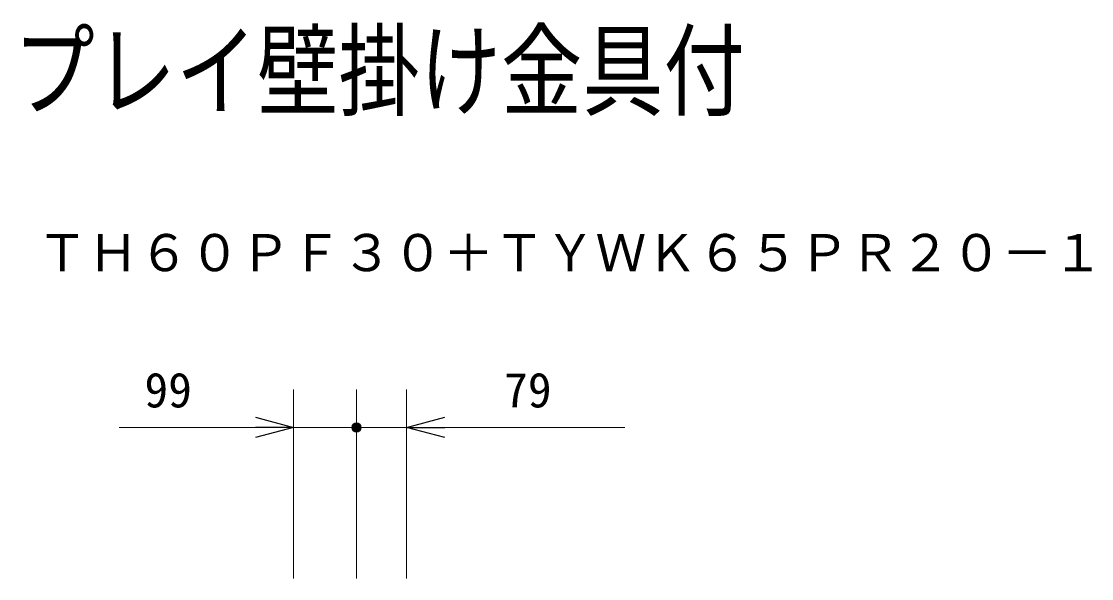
# Model space of a CAD drawing. Units: millimetres, scale not verified. Extents: x -63 to 62, y -57 to 57.
# Drawn here: x 12.81 to 54.96, y 34.88 to 56.85 of the extents above; entities that cross this region are included whole.
import ezdxf
from ezdxf.enums import TextEntityAlignment as Align

# ---------------------------------------------------------------- set-up
doc = ezdxf.new("R2010")
doc.units = ezdxf.units.MM
doc.header["$LTSCALE"] = 0.125
for name, color, linetype in [('0-0_0', 7, 'Continuous'), ('0-2_MOJI1', 7, 'Continuous'), ('0-3_TOUROKU', 7, 'Continuous')]:
    doc.layers.add(name, color=color, linetype=linetype)
doc.layers.add('0-6_SUNPO', color=7, linetype='Continuous', lineweight=18)
doc.styles.add('ＭＳ ゴシック', font='')
doc.styles.get('ＭＳ ゴシック').set_extended_font_data('MS Gothic')

# ---------------------------------------------------------------- blocks, each defined once
blk = doc.blocks.new('_OPEN30')
at = {"layer": '0-0_0'}
blk.add_line((0, 0), (-1, 0), dxfattribs=at)
blk.add_lwpolyline([(-1, 0.26795), (0, 0), (-1, -0.26795)], dxfattribs=at)

msp = doc.modelspace()

# ---------------------------------------------------------------- linework, layer by layer
at = {"layer": '0-6_SUNPO', "color": 3}
for p, q in [((23.5344, 34.8754), (23.5344, 42.3368)), ((26.0094, 34.8754), (26.0094, 42.3368)), ((26.0094, 34.8754), (26.0094, 42.3368)), ((27.9844, 34.8754), (27.9844, 42.3368)), ((25.8346, 40.8886), (26.1841, 40.8886)), ((25.8484, 40.9224), (26.1703, 40.9224)), ((25.8716, 40.9561), (26.1472, 40.9561)), ((25.9104, 40.9899), (26.1083, 40.9899)), ((22.0344, 40.8368), (16.6594, 40.8368)), ((26.0094, 40.8368), (23.5344, 40.8368)), ((25.3719, 40.8368), (23.8719, 40.8368)), ((25.8278, 40.8211), (26.1909, 40.8211)), ((25.828, 40.8549), (26.1907, 40.8549)), ((25.834, 40.7874), (26.1848, 40.7874)), ((25.8472, 40.7536), (26.1715, 40.7536)), ((25.8696, 40.7199), (26.1491, 40.7199)), ((25.9069, 40.6861), (26.1119, 40.6861)), ((26.0094, 40.8368), (27.9844, 40.8368)), ((28.7531, 40.8368), (28.2162, 40.8368)), ((29.4844, 40.8368), (36.5724, 40.8368))]:
    msp.add_line(p, q, dxfattribs=at)
msp.add_circle((26.0094, 40.8368), 0.1822, dxfattribs=at)

# ---------------------------------------------------------------- block references
at = {"layer": '0-6_SUNPO', "xscale": 1.5, "yscale": 1.5}
msp.add_blockref('_OPEN30', (23.5344, 40.8368), dxfattribs=at)
at = {"layer": '0-6_SUNPO', "xscale": 1.5, "yscale": 1.5, "rotation": 180}
msp.add_blockref('_OPEN30', (27.9844, 40.8368), dxfattribs=at)

# ---------------------------------------------------------------- texts
at = {"layer": '0-2_MOJI1', "style": 'ＭＳ ゴシック', "width": 0.8}
msp.add_text('フルハイビジョンプラズマディスプレイ壁掛け金具付', height=2.933, dxfattribs=at).set_placement((-35.5085, 52.557), align=Align.BOTTOM_LEFT)
at = {"layer": '0-3_TOUROKU', "style": 'ＭＳ ゴシック'}
msp.add_text('ＴＨ６０ＰＦ３０＋ＴＹＷＫ６５ＰＲ２０－１', height=1.466, dxfattribs=at).set_placement((13.4248, 46.557), align=Align.BOTTOM_LEFT)
at = {"layer": '0-6_SUNPO', "style": 'ＭＳ ゴシック'}
for s, p in [('99', (17.6594, 41.2118)), ('79', (31.8224, 41.2118))]:
    msp.add_text(s, height=1.375, dxfattribs=at).set_placement(p, align=Align.BOTTOM_LEFT)

doc.saveas('drawing.dxf')
